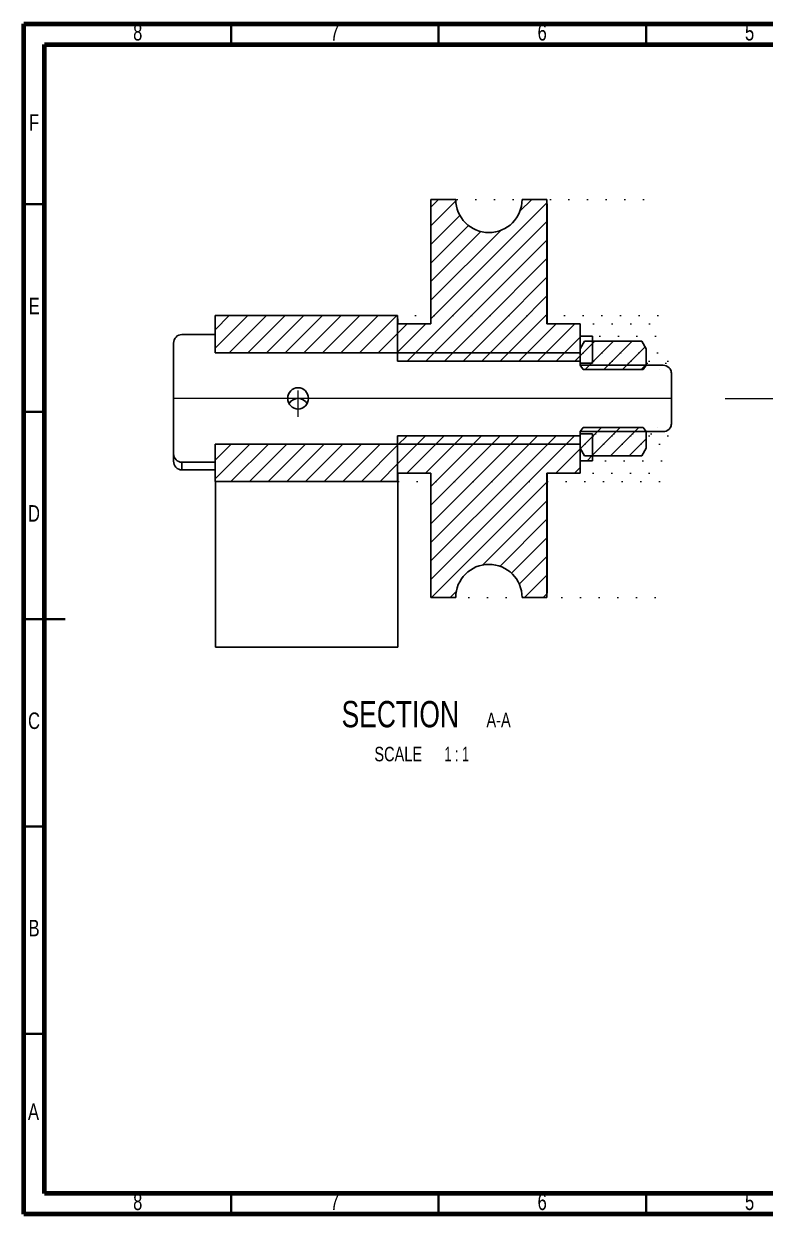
# Model space of a CAD drawing. Header units: millimetres. Extents: x 0.015 to 0.415, y 0.005 to 0.292.
# Drawn here: x 0.015 to 0.1937, y 0.005 to 0.292 of the extents above; entities that cross this region are included whole.
import ezdxf

# ---------------------------------------------------------------- set-up
doc = ezdxf.new("R2010")
doc.units = ezdxf.units.MM
doc.linetypes.add('CENTERX2', pattern=[0.02032, 0.0127, -0.00254, 0.00254, -0.00254])
doc.styles.add('SLDTEXTSTYLE0', font='TXT', dxfattribs={"width": 0.75})
doc.styles.add('SLDTEXTSTYLE3', font='TXT', dxfattribs={"width": 0.65})
pattern_1 = [(45, (0, 0), (-0.002245064030267288, 0.002245064030267288), [])]

# ---------------------------------------------------------------- blocks, each defined once
blk = doc.blocks.new('SW_NOTE_2')
at = {"color": 0, "linetype": 'Continuous', "lineweight": 0, "attachment_point": 2}
for s, insert, char_height, style in [('SECTION', (0.01736328125, 0.008185580147551968), 0.00635, 'SLDTEXTSTYLE0'), ('A-A', (0.04105854260921479, 0.005346945777133183), 0.0035, 'SLDTEXTSTYLE0'), ('SCALE', (0.01686739759147167, -0.002863957256480976), 0.0035, 'SLDTEXTSTYLE0'), ('1 : 1', (0.03097604283690453, -0.002863957256480976), 0.0035, 'SLDTEXTSTYLE3')]:
    blk.add_mtext(s, dxfattribs=dict(at, insert=insert, char_height=char_height, style=style))

msp = doc.modelspace()

# ---------------------------------------------------------------- hatches: boundary and pattern name
at = {"linetype": 'Continuous', "lineweight": 18}
h = msp.add_hatch(dxfattribs=at)
h.set_pattern_fill('ANSI31', scale=0.001, style=0)
h.set_pattern_definition(pattern_1)
edge = h.paths.add_edge_path(flags=0)
edge.add_line((0.1491149738995248, 0.2106872092322875), (0.1491149738995248, 0.2196872202062624))
edge.add_ellipse((0.1711149828780863, 0.2016872311802173), major_axis=(19.92336053540617, 0), ratio=0.0009034620423603672, start_angle=90.06326783665054, end_angle=90.08627433777491)
edge.add_line((0.1411149706345481, 0.2196872107740975), (0.1411149706345481, 0.2496872235279261))
edge.add_ellipse((0.1711149828780863, 0.2016872311802173), major_axis=(53.12896142774979, 0), ratio=0.0009034620423603672, start_angle=90.03235286615899, end_angle=90.03882344029859)
edge.add_spline(control_points=[(0.1351149681858149, 0.2496872201609172), (0.1351149681858149, 0.2494897500224822), (0.1351076466990543, 0.2492921446675779), (0.1350930338068164, 0.2490952159521655), (0.1350267743685943, 0.2482022793698206), (0.1348054341739093, 0.247308468435428), (0.1344473426425723, 0.246487800105085), (0.1340892509902801, 0.2456671314975389), (0.1335845312967264, 0.244896970454112), (0.1329749797254235, 0.2442410943402192), (0.1323654283855471, 0.2435852184753409), (0.1316342330756878, 0.243025537577059), (0.1308419443552679, 0.2426083990274496), (0.130049656392267, 0.24219126087662), (0.1291744228869454, 0.2419051596311231), (0.1282887221360972, 0.2417737875140642), (0.1274030222294326, 0.2416424155222193), (0.1264824264524303, 0.2416621489812483), (0.1256031695982041, 0.2418313539138103), (0.1247239130776875, 0.2420005587821529), (0.1238617445128027, 0.2423239018979188), (0.1230880604387524, 0.242774607200642), (0.1223143761132414, 0.2432253126498521), (0.1216078371784423, 0.2438158113863033), (0.121026952469362, 0.2444972039253333), (0.1204460673348519, 0.2451785969634033), (0.1199748150625128, 0.2459696776181064), (0.1196522202412882, 0.2468049360171328), (0.119329625185905, 0.2476401950224398), (0.1191467902044943, 0.2485426693474304), (0.1191188558505953, 0.2494376245684199), (0.1191162600366945, 0.2495207887329318), (0.1191149616558616, 0.2496040035229413), (0.1191149616558616, 0.2496872081893296)], knot_values=[0.005195725848820849, 0.005195725848820849, 0.005195725848820849, 0.005195725848820849, 0.005791328736453572, 0.005791328736453572, 0.005791328736453572, 0.008515552978721357, 0.008515552978721357, 0.008515552978721357, 0.01123977812724634, 0.01123977812724634, 0.01123977812724634, 0.0139640021922492, 0.0139640021922492, 0.0139640021922492, 0.0166882235965229, 0.0166882235965229, 0.0166882235965229, 0.01941244237979533, 0.01941244237979533, 0.01941244237979533, 0.02213666015079833, 0.02213666015079833, 0.02213666015079833, 0.02486087885419995, 0.02486087885419995, 0.02486087885419995, 0.02758509959395711, 0.02758509959395711, 0.02758509959395711, 0.03030932232952041, 0.03030932232952041, 0.03030932232952041, 0.03055951167489366, 0.03055951167489366, 0.03055951167489366, 0.03055951167489366], weights=[1, 1, 1, 1, 1, 1, 1, 1, 1, 1, 1, 1, 1, 1, 1, 1, 1, 1, 1, 1, 1, 1, 1, 1, 1, 1, 1, 1, 1, 1, 1, 1, 1, 1], degree=3, periodic=0)
edge.add_ellipse((0.1711149828780863, 0.2016872311802173), major_axis=(53.12896142774979, 0), ratio=0.0009034620423603672, start_angle=90.05607830731569, end_angle=90.0625488836743)
edge.add_line((0.1131149592071291, 0.2496872025776471), (0.1131149592071291, 0.2196871549065579))
edge.add_ellipse((0.1711149828780863, 0.2016872311802173), major_axis=(19.92336053540617, 0), ratio=0.0009034620423603672, start_angle=90.16679722559773, end_angle=90.1898038185309)
edge.add_line((0.1051149559421524, 0.2196871324143826), (0.1051149559421524, 0.2106870336469221))
edge.add_ellipse((0.1711149828780863, 0.2016872311802173), major_axis=(9.961680267703086, 0), ratio=0.0009034620423603672, start_angle=90.12653575044561, end_angle=90.3796097200073, ccw=False)
h = msp.add_hatch(dxfattribs=at)
h.set_pattern_fill('ANSI31', scale=0.001, style=0)
h.set_pattern_definition(pattern_1)
edge = h.paths.add_edge_path(flags=0)
edge.add_ellipse((0.171114982878159, 0.2016872311802173), major_axis=(-12.17538699386327, 0), ratio=0.0009034620423600742, start_angle=270.31058901973415, end_angle=270.5176528733873, ccw=False)
edge.add_line((0.1051149559421524, 0.212687069562653), (0.1051149559421524, 0.2216871422910124))
edge.add_ellipse((0.171114982878159, 0.2016872311802173), major_axis=(-22.13706726156959, 0), ratio=0.0009034620423600742, start_angle=270.1708233773149, end_angle=270.2847063787115)
edge.add_line((0.06111493798478079, 0.2216869842647838), (0.06111493798478079, 0.2126867822366754))
h = msp.add_hatch(dxfattribs=at)
h.set_pattern_fill('ANSI31', scale=0.001, style=0)
h.set_pattern_definition(pattern_1)
edge = h.paths.add_edge_path(flags=0)
edge.add_ellipse((0.1711149828782091, 0.2016872311802173), major_axis=(9.408253586164149, 0), ratio=0.0009034620423603555, start_angle=90.11570914676582, end_angle=90.13397904307402, ccw=False)
edge.add_line((0.1521149751238902, 0.2101872138470113), (0.1521149751238902, 0.2166872311802173))
edge.add_ellipse((0.1711149828782091, 0.2016872311802173), major_axis=(16.60280044617203, 0), ratio=0.0009034620423603555, start_angle=90.06556848624305, end_angle=90.07592141076977)
edge.add_line((0.149114973899524, 0.2166872180114697), (0.149114973899524, 0.2101872079412294))
h = msp.add_hatch(dxfattribs=at)
h.set_pattern_fill('ANSI31', scale=0.001, style=0)
h.set_pattern_definition(pattern_1)
edge = h.paths.add_edge_path(flags=0)
edge.add_line((0.1650149803886651, 0.2096872292819389), (0.1650149803886651, 0.2136872299146984))
edge.add_spline(control_points=[(0.1650149803886651, 0.2136872299146984), (0.1646584340839548, 0.2143047858948572), (0.1643018877791655, 0.2149223418749705), (0.1639453414743254, 0.2155398978550543)], knot_values=[4.000000007314506e-07, 4.000000007314506e-07, 4.000000007314506e-07, 4.000000007314506e-07, 0.0021396769582958, 0.0021396769582958, 0.0021396769582958, 0.0021396769582958], weights=[1, 1, 1, 1], degree=3, periodic=0)
edge.add_line((0.1639453414743254, 0.2155398978550543), (0.1501804740511458, 0.2155327179067638))
edge.add_spline(control_points=[(0.1501804740511458, 0.2155327179067638), (0.1498253072609516, 0.2149175502197408), (0.1494701405325194, 0.2143023824970597), (0.1491149738995232, 0.2136872147192787)], knot_values=[1.28399588740852e-05, 1.28399588740852e-05, 1.28399588740852e-05, 1.28399588740852e-05, 0.002143842677813009, 0.002143842677813009, 0.002143842677813009, 0.002143842677813009], weights=[1, 1, 1, 1], degree=3, periodic=0)
edge.add_line((0.1491149738995232, 0.2136872147192787), (0.1491149738995232, 0.2096872064887885))
edge.add_ellipse((0.1711149828784854, 0.2016872311802173), major_axis=(8.85482690462257, 0), ratio=0.0009034620423606118, start_angle=90.14218839693308, end_angle=90.14235274999112, ccw=False)
edge.add_spline(control_points=[(0.1491403739098886, 0.2096872065457703), (0.1493737765561296, 0.2093538726546839), (0.149607179169587, 0.2090205387406421), (0.1498405817338688, 0.2086872047921673)], knot_values=[2.74227925759244e-07, 2.74227925759244e-07, 2.74227925759244e-07, 2.74227925759244e-07, 0.001221050417066253, 0.001221050417066253, 0.001221050417066253, 0.001221050417066253], weights=[1, 1, 1, 1], degree=3, periodic=0)
edge.add_ellipse((0.1711149828786006, 0.2016872311802173), major_axis=(7.747973541544747, 0), ratio=0.0009034620423606119, start_angle=90.05028713620692, end_angle=90.1573230629154, ccw=False)
edge.add_spline(control_points=[(0.1643147725646852, 0.2086872284841138), (0.1645481751503513, 0.2090205620990225), (0.1647815777611355, 0.2093538956963433), (0.1650149803886651, 0.2096872292819389)], knot_values=[3.486896259727316e-07, 3.486896259727316e-07, 3.486896259727316e-07, 3.486896259727316e-07, 0.001221124095838496, 0.001221124095838496, 0.001221124095838496, 0.001221124095838496], weights=[1, 1, 1, 1], degree=3, periodic=0)
h = msp.add_hatch(dxfattribs=at)
h.set_pattern_fill('ANSI31', scale=0.001, style=0)
h.set_pattern_definition(pattern_1)
edge = h.paths.add_edge_path(flags=0)
edge.add_line((0.1491149738995248, 0.1836872421541722), (0.1491149738995248, 0.1926872531281471))
edge.add_ellipse((0.1711149828780863, 0.2016872311802173), major_axis=(9.961680267703086, 0), ratio=0.0009034620423603672, start_angle=269.62039027999265, end_angle=269.8734642495545, ccw=False)
edge.add_line((0.1051149559421524, 0.1926874287135125), (0.1051149559421524, 0.183687329946052))
edge.add_ellipse((0.1711149828780863, 0.2016872311802173), major_axis=(19.92336053540617, 0), ratio=0.0009034620423603672, start_angle=269.8101961814691, end_angle=269.8332027744023)
edge.add_line((0.1131149592071291, 0.1836873074538767), (0.1131149592071291, 0.1536872597827875))
edge.add_ellipse((0.1711149828780863, 0.2016872311802173), major_axis=(53.12896142774979, 0), ratio=0.0009034620423603672, start_angle=269.9374511163257, end_angle=269.9439216926843)
edge.add_spline(control_points=[(0.1191149616558616, 0.1536872541711051), (0.1191149616558616, 0.1538847230414994), (0.119122283044795, 0.1540823271257127), (0.1191368957445575, 0.1542792545838805), (0.119203154595873, 0.1551721893175549), (0.1194244935140509, 0.1560659984904429), (0.1197825834642017, 0.1568866654518717), (0.1201406733396092, 0.1577073322420046), (0.1206453907507057, 0.1584774918234036), (0.1212549399124692, 0.1591333669324677), (0.1218644893848899, 0.1597892423757991), (0.1225956828527037, 0.1603489230812023), (0.1233879697961986, 0.1607660616141396), (0.1241802575350963, 0.1611832005658561), (0.1250554911819431, 0.1614693022853245), (0.1259411920755694, 0.1616006746312595), (0.1268268937533626, 0.1617320470935068), (0.127747491494494, 0.1617123133437839), (0.1286267500662636, 0.1615431077001063), (0.1295060088517799, 0.161373902015295), (0.1303681795301708, 0.1610505574710909), (0.1311418653677986, 0.1605998504705525), (0.1319155508607102, 0.1601491436708269), (0.1326220907968109, 0.1595586434851996), (0.133202976336409, 0.1588772494353675), (0.1337838614227641, 0.1581958559172015), (0.1342551138132088, 0.1574047750247085), (0.1345777088682807, 0.1565695163578325), (0.1349003036987743, 0.1557342582724314), (0.1350831389402075, 0.1548317850622555), (0.1351110738339522, 0.1539368307977255), (0.1351136697525219, 0.1538536649759576), (0.1351149681858149, 0.1537704485256203), (0.1351149681858149, 0.1536872421995174)], knot_values=[0.005195739545660305, 0.005195739545660305, 0.005195739545660305, 0.005195739545660305, 0.005791338566574649, 0.005791338566574649, 0.005791338566574649, 0.008515556849287911, 0.008515556849287911, 0.008515556849287911, 0.01123977458427955, 0.01123977458427955, 0.01123977458427955, 0.01396399376031948, 0.01396399376031948, 0.01396399376031948, 0.01668821572443116, 0.01668821572443116, 0.01668821572443116, 0.01941244011684296, 0.01941244011684296, 0.01941244011684296, 0.02213666514255216, 0.02213666514255216, 0.02213666514255216, 0.02486088890526243, 0.02486088890526243, 0.02486088890526243, 0.02758511050391659, 0.02758511050391659, 0.02758511050391659, 0.03030933019267419, 0.03030933019267419, 0.03030933019267419, 0.03055952453169297, 0.03055952453169297, 0.03055952453169297, 0.03055952453169297], weights=[1, 1, 1, 1, 1, 1, 1, 1, 1, 1, 1, 1, 1, 1, 1, 1, 1, 1, 1, 1, 1, 1, 1, 1, 1, 1, 1, 1, 1, 1, 1, 1, 1, 1], degree=3, periodic=0)
edge.add_ellipse((0.1711149828780863, 0.2016872311802173), major_axis=(53.12896142774979, 0), ratio=0.0009034620423603672, start_angle=269.9611765597014, end_angle=269.967647133841)
edge.add_line((0.1411149706345481, 0.1536872388325085), (0.1411149706345481, 0.1836872515863371))
edge.add_ellipse((0.1711149828780863, 0.2016872311802173), major_axis=(19.92336053540617, 0), ratio=0.0009034620423603672, start_angle=269.913725662225, end_angle=269.9367321633495)
h = msp.add_hatch(dxfattribs=at)
h.set_pattern_fill('ANSI31', scale=0.001, style=0)
h.set_pattern_definition(pattern_1)
edge = h.paths.add_edge_path(flags=0)
edge.add_line((0.150180474051146, 0.1878417444536704), (0.1639453414743276, 0.1878345645053841))
edge.add_spline(control_points=[(0.1639453414743277, 0.187834564505384), (0.164301887779167, 0.1884521204854667), (0.1646584340839555, 0.1890696764655787), (0.1650149803886651, 0.1896872324457362)], knot_values=[4.549273306662338e-06, 4.549273306662338e-06, 4.549273306662338e-06, 4.549273306662338e-06, 0.002143826231597362, 0.002143826231597362, 0.002143826231597362, 0.002143826231597362], weights=[1, 1, 1, 1], degree=3, periodic=0)
edge.add_line((0.1650149803886651, 0.1896872324457362), (0.1650149803886651, 0.1936872330784958))
edge.add_spline(control_points=[(0.1650149803886651, 0.1936872330784957), (0.1647815777611355, 0.1940205666640913), (0.1645481751503513, 0.1943539002614121), (0.1643147725646852, 0.1946872338763208)], knot_values=[2.464722668356042e-07, 2.464722668356042e-07, 2.464722668356042e-07, 2.464722668356042e-07, 0.001221021878479358, 0.001221021878479358, 0.001221021878479358, 0.001221021878479358], weights=[1, 1, 1, 1], degree=3, periodic=0)
edge.add_ellipse((0.1711149828786006, 0.2016872311802173), major_axis=(7.747973541544747, 0), ratio=0.0009034620423606119, start_angle=269.84267693708455, end_angle=269.94971286379314, ccw=False)
edge.add_spline(control_points=[(0.1498405817338688, 0.1946872575682674), (0.149607179169587, 0.1943539236197925), (0.1493737765561296, 0.1940205897057508), (0.1491403739098886, 0.1936872558146643)], knot_values=[3.486898825067061e-07, 3.486898825067061e-07, 3.486898825067061e-07, 3.486898825067061e-07, 0.001221124879022987, 0.001221124879022987, 0.001221124879022987, 0.001221124879022987], weights=[1, 1, 1, 1], degree=3, periodic=0)
edge.add_ellipse((0.1711149828784854, 0.2016872311802173), major_axis=(8.85482690462257, 0), ratio=0.0009034620423606118, start_angle=269.8576472500089, end_angle=269.8578116030669, ccw=False)
edge.add_line((0.1491149738995232, 0.1936872558716461), (0.1491149738995232, 0.1896872476411559))
edge.add_spline(control_points=[(0.1491149738995232, 0.1896872476411559), (0.1494701405325195, 0.1890720798633747), (0.1498253072609518, 0.1884569121406935), (0.150180474051146, 0.1878417444536704)], knot_values=[4.000007131256956e-07, 4.000007131256956e-07, 4.000007131256956e-07, 4.000007131256956e-07, 0.002131402719652541, 0.002131402719652541, 0.002131402719652541, 0.002131402719652541], weights=[1, 1, 1, 1], degree=3, periodic=0)
h = msp.add_hatch(dxfattribs=at)
h.set_pattern_fill('ANSI31', scale=0.001, style=0)
h.set_pattern_definition(pattern_1)
edge = h.paths.add_edge_path(flags=0)
edge.add_ellipse((0.1711149828782091, 0.2016872311802173), major_axis=(9.408253586164149, 0), ratio=0.0009034620423603555, start_angle=269.866020956926, end_angle=269.8842908532343, ccw=False)
edge.add_line((0.149114973899524, 0.1931872544192053), (0.149114973899524, 0.1866872443489649))
edge.add_ellipse((0.1711149828782091, 0.2016872311802173), major_axis=(16.60280044617203, 0), ratio=0.0009034620423603555, start_angle=269.9240785892302, end_angle=269.9344315137569)
edge.add_line((0.1521149751238902, 0.1866872410023606), (0.1521149751238902, 0.1931872485134234))
h = msp.add_hatch(dxfattribs=at)
h.set_pattern_fill('ANSI31', scale=0.001, style=0)
h.set_pattern_definition(pattern_1)
edge = h.paths.add_edge_path(flags=0)
edge.add_ellipse((0.171114982878159, 0.2016872311802173), major_axis=(-22.13706726156959, 0), ratio=0.0009034620423600742, start_angle=89.7152936212885, end_angle=89.82917662268508)
edge.add_line((0.1051149559421524, 0.1816873200694222), (0.1051149559421524, 0.1906873927977816))
edge.add_ellipse((0.171114982878159, 0.2016872311802173), major_axis=(-12.17538699386327, 0), ratio=0.0009034620423600742, start_angle=89.48234712661258, end_angle=89.68941098026579, ccw=False)
edge.add_line((0.06111493798478079, 0.1906876801237592), (0.06111493798478079, 0.1816874780956508))

# ---------------------------------------------------------------- linework, layer by layer
at = {"color": 7, "linetype": 'Continuous', "lineweight": 70}
for p, q in [((0.015, 0.005), (0.015, 0.292)), ((0.015, 0.292), (0.415, 0.292)), ((0.02, 0.01), (0.02, 0.287)), ((0.02, 0.287), (0.41, 0.287)), ((0.41, 0.01), (0.02, 0.01)), ((0.415, 0.005), (0.015, 0.005))]:
    msp.add_line(p, q, dxfattribs=at)
at = {"color": 7, "linetype": 'Continuous', "lineweight": 35}
for p, q in [((0.06499999999999997, 0.287), (0.06499999999999997, 0.292)), ((0.115, 0.287), (0.115, 0.292)), ((0.165, 0.287), (0.165, 0.292)), ((0.02, 0.2485), (0.015, 0.2485)), ((0.02, 0.1985), (0.015, 0.1985)), ((0.015, 0.1485), (0.025, 0.1485)), ((0.02, 0.1485), (0.015, 0.1485)), ((0.02, 0.09849999999999999), (0.015, 0.09849999999999999)), ((0.02, 0.04849999999999999), (0.015, 0.04849999999999999)), ((0.06499999999999997, 0.01), (0.06499999999999997, 0.005)), ((0.115, 0.01), (0.115, 0.005)), ((0.165, 0.01), (0.165, 0.005))]:
    msp.add_line(p, q, dxfattribs=at)
at = {"color": 7, "linetype": 'Continuous', "lineweight": 25}
for p, q in [((0.1191149616558639, 0.2496872081893299), (0.1131149592071294, 0.2496872025776471)), ((0.1131149592071289, 0.2496872025776471), (0.1131149592071289, 0.2196871549065579)), ((0.1411149706345494, 0.2496872235279261), (0.1351149681858166, 0.2496872201609176)), ((0.1411149706345474, 0.2196872107740975), (0.1411149706345474, 0.2496872235279261)), ((0.1411177055079946, 0.2196872107778178), (0.1411177055079946, 0.2495933894482312)), ((0.06111502777162011, 0.2216872311802173), (0.06111493798478065, 0.2216869842647838)), ((0.105114955942162, 0.2216871422910124), (0.06111493798478324, 0.2216869842647838)), ((0.06111493798478065, 0.2126867822366754), (0.06111493798478065, 0.2216869842647838)), ((0.1051150098142559, 0.2216872311802173), (0.06111502777161998, 0.2216872311802173)), ((0.1051149559421522, 0.212687069562653), (0.1051149559421522, 0.2216871422910124)), ((0.1131149592071301, 0.2196871549065579), (0.1051149559421498, 0.2196871324143826)), ((0.1051149559421519, 0.2106870336469221), (0.1051149559421519, 0.2196871324143826)), ((0.1491149738995248, 0.2196872202062625), (0.1411149706345458, 0.2196872107740976)), ((0.149114973899524, 0.2196872202062624), (0.149114973899524, 0.2106872092322875)), ((0.05311493471980406, 0.2171026955180764), (0.06111493798478072, 0.2171010345917052)), ((0.0611149379847807, 0.2126867822366754), (0.06111493798478072, 0.2171010345917052)), ((0.1521149751238947, 0.216687221358074), (0.1491149738995229, 0.2166872180114697)), ((0.1491149738995235, 0.2101872079412294), (0.1491149738995235, 0.2166872180114697)), ((0.149114973899523, 0.2136872147192787), (0.150180474051146, 0.2155327179067639)), ((0.150180474051146, 0.2155327179067639), (0.150186788189192, 0.2155436376407683)), ((0.1639453414743252, 0.2155398978550545), (0.150180474051146, 0.2155327179067639)), ((0.1521149751238901, 0.2166872311802173), (0.1521149751238901, 0.2101872138470113)), ((0.152114990632526, 0.2155436376407683), (0.1639431890354515, 0.2155436376407683)), ((0.1639453414743252, 0.2155398978550545), (0.1639431890354515, 0.2155436376407683)), ((0.165014980388665, 0.2136872299146984), (0.1639453414743252, 0.2155398978550545)), ((0.05111493390355994, 0.188373308158417), (0.05111493390355998, 0.2150509819931511)), ((0.06111502777162017, 0.2126872311802173), (0.0611149379847807, 0.2126867822366754)), ((0.149114973899523, 0.2136872147192787), (0.149114973899523, 0.2096872064887883)), ((0.1491149738995238, 0.2096872064887883), (0.1491149738995238, 0.2126872132228274)), ((0.165014980388665, 0.2136872299146984), (0.165014980388665, 0.2096872292819388)), ((0.1521149751238908, 0.2101872138470113), (0.1491149738995241, 0.2101872079412294)), ((0.1691149820619638, 0.2096872309761561), (0.1491149738995289, 0.2096872064887881)), ((0.1491403739098884, 0.2096872065457702), (0.1491149738995223, 0.2096872064887883)), ((0.1491403739098892, 0.2096872065457702), (0.1498405817338695, 0.2086872047921676)), ((0.1643147725646851, 0.2086872284841138), (0.165014980388665, 0.2096872292819388)), ((0.1643147725646854, 0.2086872284841138), (0.1498405817338689, 0.2086872047921676)), ((0.1711149828782096, 0.1956872311802173), (0.1711149828782096, 0.2076872311802172)), ((0.1051149559421519, 0.1836873299460523), (0.1051149559421519, 0.1926874287135127)), ((0.149114973899523, 0.1936872558716463), (0.149114973899523, 0.1896872476411559)), ((0.1491149738995221, 0.1936872558716463), (0.1491403739098902, 0.1936872558146644)), ((0.1491149738995228, 0.1936872558716463), (0.1691149820619656, 0.1936872313842783)), ((0.1491149738995238, 0.1906872491376069), (0.1491149738995238, 0.1936872558716463)), ((0.1491149738995235, 0.1866872443489649), (0.1491149738995235, 0.1931872544192053)), ((0.1491149738995239, 0.1931872544192052), (0.1521149751238843, 0.1931872485134234)), ((0.149114973899524, 0.1926872531281473), (0.149114973899524, 0.1836872421541725)), ((0.1498405817338695, 0.194687257568267), (0.1491403739098892, 0.1936872558146643)), ((0.149840581733867, 0.194687257568267), (0.1643147725646818, 0.1946872338763208)), ((0.1521149751238901, 0.1931872485134234), (0.1521149751238901, 0.1866872410023606)), ((0.165014980388665, 0.1936872330784957), (0.1643147725646851, 0.1946872338763208)), ((0.165014980388665, 0.1936872330784957), (0.165014980388665, 0.1896872324457362)), ((0.06111493798478071, 0.1863191032439352), (0.0611149379847807, 0.1906876801237592)), ((0.0611149379847807, 0.1906876801237592), (0.06111502777162017, 0.1906872311802173)), ((0.06111493798478065, 0.1816874780956508), (0.06111493798478065, 0.1906876801237592)), ((0.1051149559421522, 0.1816873200694222), (0.1051149559421522, 0.1906873927977816)), ((0.1501804740511461, 0.1878417444536706), (0.149114973899523, 0.1896872476411559)), ((0.1639453414743251, 0.1878345645053799), (0.165014980388665, 0.1896872324457362)), ((0.0511220469356255, 0.1865640724079582), (0.05111493390355994, 0.188373308158417)), ((0.1491149738995151, 0.1866872443489649), (0.152114975123887, 0.1866872410023606)), ((0.1501804740511461, 0.1878417444536706), (0.1639453414743251, 0.1878345645053799)), ((0.150186788189192, 0.1878308247196663), (0.1501804740511461, 0.1878417444536706)), ((0.152114990632526, 0.1878308247196663), (0.1639431890354515, 0.1878308247196663)), ((0.1639431890354515, 0.1878308247196663), (0.1639453414743251, 0.1878345645053799)), ((0.05311493471980406, 0.1863207641703063), (0.06111493798478071, 0.1863191032439352)), ((0.05311493471980406, 0.1863207641703063), (0.05312226435635399, 0.1844564339716368)), ((0.06111493798478067, 0.1844564339716364), (0.05312226435635399, 0.1844564339716368)), ((0.06111493798478274, 0.1816874780956508), (0.1051149559421517, 0.1816873200694222)), ((0.1051150098142559, 0.1816872311802173), (0.06111502777162011, 0.1816872311802173)), ((0.06119181306653864, 0.1816872311802173), (0.06119181306653864, 0.1416872311802173)), ((0.1051149559421449, 0.183687329946052), (0.1131149592071208, 0.1836873074538767)), ((0.1051150098142532, 0.1836872311802173), (0.1131149592071289, 0.1836872311802173)), ((0.1051150098142559, 0.1816872311802173), (0.1051325052814758, 0.1816872311802173)), ((0.1051325052814758, 0.1816872311802173), (0.1051325052814758, 0.1836872311802173)), ((0.1051325052814759, 0.1816872311802173), (0.1051918130665386, 0.1816872311802173)), ((0.1051918130665386, 0.1816872311802173), (0.1051918130665386, 0.1416872311802173)), ((0.1131149592071289, 0.183687307453877), (0.1131149592071289, 0.1536872597827878)), ((0.1411149706345409, 0.1836872515863371), (0.1491149738995244, 0.1836872421541721)), ((0.1411149706345474, 0.1536872388325088), (0.1411149706345474, 0.1836872515863374)), ((0.141114995121866, 0.1836872311802173), (0.149114991856891, 0.1836872311802173)), ((0.1411177055079946, 0.1836872311802173), (0.1411177055079946, 0.1537810729122039)), ((0.1131149592070927, 0.1536872597827875), (0.1191149616558627, 0.1536872541711047)), ((0.113115006549279, 0.1536872311802173), (0.1191150041005476, 0.1536872311802173)), ((0.1351149681858036, 0.153687242199517), (0.14111497063456, 0.1536872388325085)), ((0.1351149975705973, 0.1536872311802173), (0.1411149951218664, 0.1536872311802173)), ((0.06119181306653864, 0.1416872311802173), (0.1051918130665386, 0.1416872311802173))]:
    msp.add_line(p, q, dxfattribs=at)
at = {"color": 8, "linetype": 'Continuous', "lineweight": 25}
for p, q in [((0.1711150551970048, 0.2076866972055882), (0.1711149828782096, 0.2076872311802172)), ((0.1711149828782096, 0.1956872311802173), (0.1711150482104995, 0.1956876669633982))]:
    msp.add_line(p, q, dxfattribs=at)
at = {"color": 7, "linetype": 'CENTERX2', "lineweight": 18}
for p, q in [((0.06111502777162031, 0.2016872311802173), (0.05111503103659563, 0.2016872311802173)), ((0.1491149918568919, 0.2016872311802173), (0.06111502777162031, 0.2016872311802173)), ((0.08113256820485025, 0.1972236569462475), (0.08110758904260039, 0.2035772334439117)), ((0.1711149836944536, 0.2016872311802173), (0.1491149918568919, 0.2016872311802173)), ((0.1841018672665916, 0.2016872311802173), (0.3023472890888638, 0.2016872311802173))]:
    msp.add_line(p, q, dxfattribs=at)
at = {"color": 7, "linetype": 'Continuous', "lineweight": 25, "flags": 128}
for points in [[(0.1191198124815471, 0.2494292942894975), (0.1191187218801609, 0.2494705617129502), (0.1191186630281528, 0.2494734094631462)], [(0.1650230295532316, 0.2097323244247071), (0.1650224252870137, 0.2104157148790939), (0.1650214594892038, 0.2113127094932779), (0.1650204061400075, 0.2120795360256306)], [(0.1650230661794505, 0.1936872330734667), (0.1650224252870137, 0.1929587474813406), (0.1650214594892038, 0.1920617528671567), (0.1650204061400075, 0.191294926334804)]]:
    msp.add_lwpolyline(points, dxfattribs=at)
at = {"color": 7, "linetype": 'Continuous', "lineweight": 25}
for centre, radius, start, end in [((0.1271149649208381, 0.2496872144511139), 0.008000003264978807, 180.0000448467078, 4.089343934194826e-05), ((0.1398763379424947, 0.249604165637784), 0.001241414338138722, 359.502633475354, 3.836288990564205), ((-8.103283588168892, 0.2243048859987689), 8.244440077991218, 359.9679088804423, 0.1757459301313473), ((-0.1186496005800274, 0.2197998709295363), 0.2237725151772656, 359.9711338990178, 0.4832316680354036), ((-0.1810820160717866, 0.2171958108621005), 0.3302063889548989, 359.9117514508805, 0.4323011293372446), ((0.03451220942328072, 0.215580099132595), 0.1176079768555457, 359.9822368372822, 0.5393713040533831), ((-0.01455484003578769, 0.2122773497444036), 0.1795753551280486, 359.9368850280183, 0.4498446529041769), ((0.1691149827827623, 0.2076872308807089), 0.002000000095447341, 8.580279756758174e-06, 90.0000206493066), ((0.1693783136936015, 0.2077558136507307), 0.001733558898072451, 1.843673633634135, 33.0860398057327), ((-2.543222017021607, 0.2016887625230774), 2.714343699099427, 359.8733256483879, 0.1266076300095293), ((0.08112460531871082, 0.1992422701078237), 0.002478738259749892, 29.99960472894008, 149.6421417901739), ((0.1691149828066215, 0.195687231455866), 0.00200000007158809, 269.9999786671769, 359.9999921032484), ((0.1692136980331951, 0.1956652334375799), 0.001900188682393419, 327.4561082645632, 356.9804298512069), ((-0.01455484004082526, 0.1910971126160479), 0.1795753551330861, 359.5501553471039, 0.06311497197534273), ((-0.3204910665152286, 0.186597217996981), 0.4696150563529964, 359.6449636803195, 0.01098373946436038), ((0.01298748396786744, 0.1878923420814034), 0.1391327102588743, 359.5037251200004, 359.9746667386664), ((0.05317575532809726, 0.1865101535533075), 0.00205441607377761, 178.4960799223554, 268.508017263578), ((0.06111529654979903, 0.1816874686995829), 3.586881075481585e-07, 178.4989281409146, 221.4670426968538), ((0.105115067870037, 0.181687327134886), 1.121506672889473e-07, 183.6120117288873, 238.8246601936472), ((-8.366248303265886, 0.1793992305666273), 8.507404580554686, 359.8274662363937, 0.02887888377524293), ((0.1271149649208379, 0.153687247687346), 0.008000003264978817, 359.9999606963398, 179.9999535635147), ((0.1398763379424777, 0.1537702967226515), 0.00124141433815576, 356.1637110094649, 0.4973665246233283)]:
    msp.add_arc(centre, radius, start, end, dxfattribs=at)
for centre, major_axis, ratio, start_param, end_param in [((0.0531149347198041, 0.2150505667615581), (-8.067909774867044e-06, 0.002052113734556271), 0.9745973187129551, 6.279151342997848, 7.849947669792577), ((0.1711149828782241, 0.2016872311802172), (-12.17538699386243, -5.551115123125783e-17), 0.0009034620423601357, 4.71419590619012, 4.721423727407714), ((0.1711149828781582, 0.2016872311802173), (-12.17538699386327, 0), 0.0009034620423600732, 4.717809781399593, 4.721423727407709), ((0.1711149828780869, 0.2016872311802173), (9.961680267703183, 0), 0.0009034620423603564, 1.573004792261653, 1.577421766281598), ((0.1711149828780869, 0.2016872311802173), (9.961680267703183, 0), 0.0009034620423603564, 4.705763540897989, 4.710180514917933), ((0.1711149828782241, 0.2016872311802172), (-12.17538699386243, -5.551115123125783e-17), 0.0009034620423601357, 1.561761579771873, 1.568989400989467), ((0.1711149828781582, 0.2016872311802173), (-12.17538699386327, 0), 0.0009034620423600732, 1.561761579771879, 1.565375525779994), ((0.05311493471980405, 0.1883728929268245), (8.067909774867044e-06, -0.002052113734556271), 0.9745973187129551, 4.708355016203068, 6.279151342997832)]:
    msp.add_ellipse(centre, major_axis=major_axis, ratio=ratio, start_param=start_param, end_param=end_param, dxfattribs=at)
msp.add_ellipse((0.08111494614722232, 0.2017059166018925), major_axis=(-1.00848872185838e-05, 0.002565142168195339), ratio=0.9745973187129569, dxfattribs=at)

# ---------------------------------------------------------------- block references
at = {"color": 7, "linetype": 'Continuous', "lineweight": 0}
msp.add_blockref('SW_NOTE_2', (0.08839091969879984, 0.1205613864503566), dxfattribs=at)

# ---------------------------------------------------------------- texts
at = {"color": 7, "linetype": 'Continuous', "lineweight": 0, "char_height": 0.00396875, "attachment_point": 2, "style": 'SLDTEXTSTYLE0'}
for s, insert in [('8', (0.0424600369464606, 0.2919677403292269)), ('7', (0.08996003694646058, 0.2919677403292269)), ('6', (0.1399600369464606, 0.2919677403292269)), ('5', (0.1899600369464606, 0.2919677403292269)), ('F', (0.01745774020906538, 0.2702177403292269)), ('E', (0.01750780890509486, 0.2259677403292269)), ('D', (0.01745268728211522, 0.1759677403292269)), ('C', (0.01745865890197456, 0.1259677403292269)), ('B', (0.01747060182411224, 0.0759677403292269)), ('A', (0.01733968814276159, 0.03171774032922692)), ('8', (0.0424600369464606, 0.009967740329226926)), ('7', (0.08996003694646058, 0.009967740329226923)), ('6', (0.1399600369464606, 0.009967740329226923)), ('5', (0.1899600369464606, 0.009967740329226923))]:
    msp.add_mtext(s, dxfattribs=dict(at, insert=insert))

doc.saveas('drawing.dxf')
